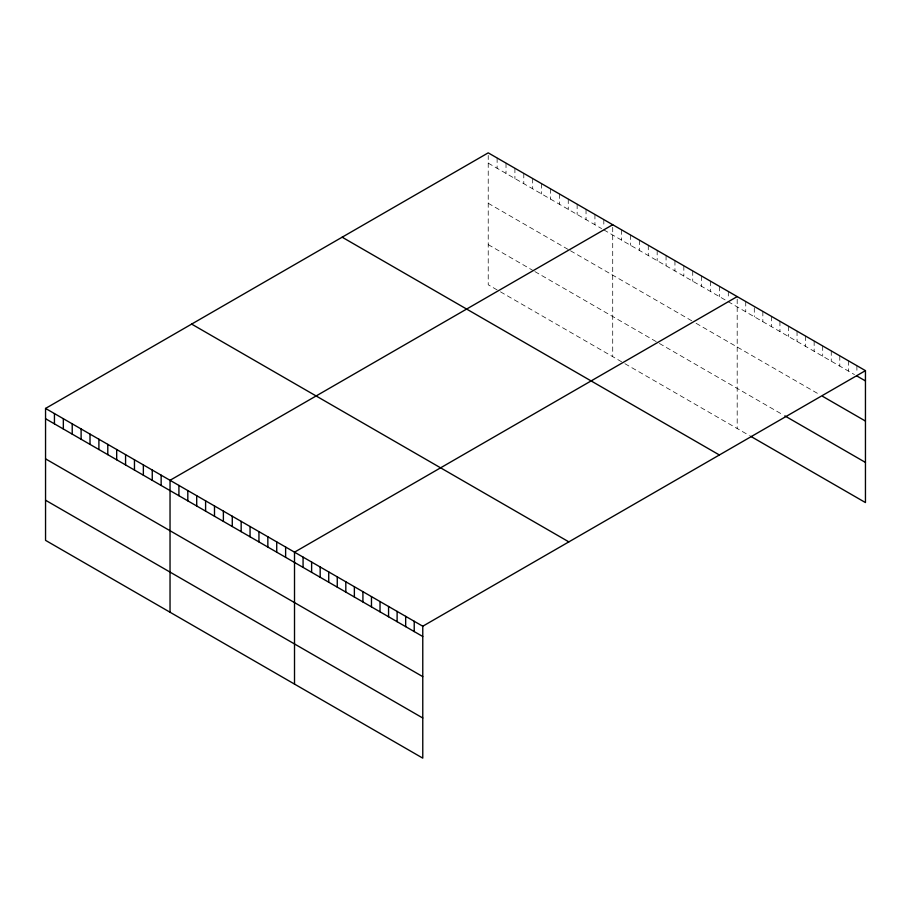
<?xml version="1.0" encoding="UTF-8"?>
<svg xmlns="http://www.w3.org/2000/svg" width="911" height="911" viewBox="0 0 911 911"><rect width="100%" height="100%" fill="white"/><g stroke="black" fill="none" stroke-linecap="round" stroke-linejoin="round"><path stroke-width="0.68" stroke-dasharray="4.55 3.42" d="M488.228 163.137L601.602 228.593M603.822 229.879L854.461 374.58M488.228 203.278L568.259 249.489M570.48 250.764L692.736 321.355M696.072 323.28L820.253 394.975M488.228 244.638L532.684 270.305M534.905 271.592L657.173 342.183M659.393 343.458L783.608 415.177M497.121 289.914L488.228 284.779L488.228 155.428M500.458 291.839L621.598 361.781M624.935 363.705L749.411 435.572M856.898 365.698L856.898 373.419M848.346 360.767L848.346 371.05M839.794 355.825L839.794 366.12M831.253 350.894L831.253 361.177M822.701 345.952L822.701 356.247M814.149 341.021L814.149 351.304M805.597 336.079L805.597 346.374M797.045 331.149L797.045 341.431M788.493 326.206L788.493 336.501M779.941 321.276L779.941 331.558M771.401 316.333L771.401 326.628M762.849 311.403L762.849 321.685M754.297 307.747L754.297 316.755M745.745 301.53L745.745 311.813M737.193 299.161L737.193 428.523M728.299 291.463L728.299 299.172M719.417 286.327L719.417 296.61M710.523 281.192L710.523 291.474M701.629 276.056L701.629 286.35M692.736 270.92L692.736 281.214M683.842 265.796L683.842 276.079M674.949 260.66L674.949 270.943M666.066 255.524L666.066 265.807M657.173 250.388L657.173 260.683M648.279 245.253L648.279 255.547M639.385 240.128L639.385 250.411M630.492 234.992L630.492 245.275M621.598 229.857L621.598 240.14M612.716 227.294L612.716 356.656M603.822 219.585L603.822 227.306M594.929 214.449L594.929 224.744M586.035 209.325L586.035 219.608M577.141 204.189L577.141 214.472M568.259 199.054L568.259 209.348M559.365 193.918L559.365 204.212M550.472 188.782L550.472 199.076M541.578 183.658L541.578 193.941M532.684 178.522L532.684 188.805M523.791 173.386L523.791 183.68M514.909 168.25L514.909 178.545M506.015 163.115L506.015 173.409M497.121 157.99L497.121 168.273"/><path stroke-width="1.37" d="M865.45 370.64L422.772 626.221L422.772 758.146L45.55 540.36L45.55 408.435L488.228 152.854L865.45 370.64L865.45 502.565L750.63 436.278M612.716 224.721L170.038 480.302L170.038 612.226M737.193 296.587L294.515 552.168L294.515 684.104M856.898 375.992L865.45 380.923M822.701 396.387L865.45 421.064M784.838 415.883L865.45 462.424M342.149 237.19L719.371 454.976M191.629 324.088L568.851 541.874M45.55 408.435L422.772 626.221M45.55 418.718L422.772 636.504M45.55 458.859L422.772 676.645M45.55 500.219L422.772 718.005M414.22 621.279L414.22 631.574M405.668 616.348L405.668 626.631M397.116 611.406L397.116 621.701M388.564 606.475L388.564 616.758M380.024 601.533L380.024 611.828M371.472 596.603L371.472 606.885M362.92 591.66L362.92 601.955M354.368 586.73L354.368 597.012M345.816 581.787L345.816 592.082M337.264 576.857L337.264 587.139M328.723 571.914L328.723 582.209M320.171 566.984L320.171 577.267M311.619 562.041L311.619 572.336M303.067 557.111L303.067 567.394M285.621 547.033L285.621 557.327M276.728 541.908L276.728 552.191M267.845 536.773L267.845 547.055M258.952 531.637L258.952 541.92M250.058 526.501L250.058 536.795M241.164 521.365L241.164 531.66M232.271 516.23L232.271 526.524M223.377 511.105L223.377 521.388M214.495 505.969L214.495 516.252M205.601 500.834L205.601 511.128M196.708 495.698L196.708 505.992M187.814 490.562L187.814 500.856M178.92 485.438L178.92 495.721M161.145 475.166L161.145 485.461M152.251 470.03L152.251 480.325M143.357 464.895L143.357 475.189M134.464 459.77L134.464 470.053M125.57 454.635L125.57 464.917M116.688 449.499L116.688 459.793M107.794 444.363L107.794 454.657M98.9 439.227L98.9 449.522M90.007 434.103L90.007 444.386M81.113 428.967L81.113 439.25M72.22 423.831L72.22 434.126M63.337 418.696L63.337 428.99M54.444 413.56L54.444 423.854"/></g></svg>
